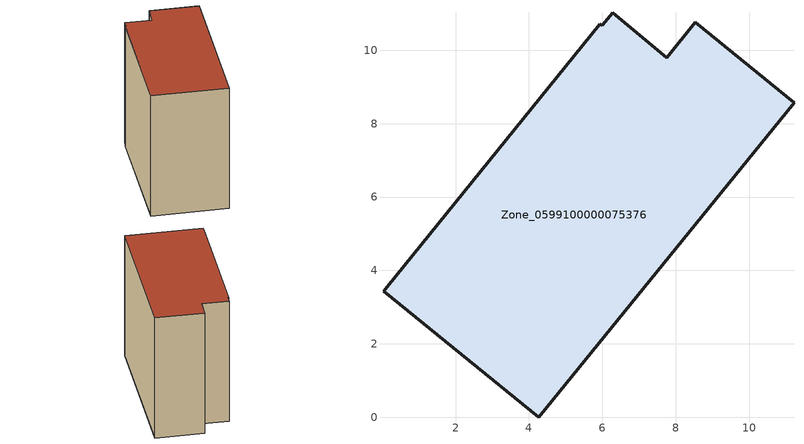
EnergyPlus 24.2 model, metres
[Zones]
Zone_0599100000075376
 floor ground (C_G): 0.14,3.56 5.93,10.71 6,10.68 6.28,11.02 7.75,9.8 8.53,10.76 11.22,8.57 4.26,0 0.04,3.43 z0
 wall outside (C_F): 11.22,8.57 8.53,10.76 7.75,9.8 6.28,11.02 6,10.68 5.93,10.71 0.14,3.56 0.04,3.43 4.26,0 11.22,8.57 z0:9.59
 roof outside (C_R): 5.93,10.71 0.14,3.56 0.04,3.43 4.26,0 11.22,8.57 8.53,10.76 7.75,9.8 6.28,11.02 6,10.68 z9.59
[BUILDING]
Pand.0599100000075376: North Axis=0; Terrain=City; Loads Convergence Tolerance Value=0.04; Temperature Convergence Tolerance Value=0.4; Solar Distribution=FullExterior; Maximum Number of Warmup Days=25; Minimum Number of Warmup Days=1
[Site:Location]
Rotterdam.The.Hague.AP_ZH_NLD Design_Conditions: Latitude=51.96; Longitude=4.45; Time Zone=1; Elevation=-4.5
[SITE:GROUNDTEMPERATURE:BUILDINGSURFACE]
18, 18, 18, 18, 18, 18, 18, 18, 18, 18, 18, 18
[MATERIAL] Thermal Absorptance=0.9; Solar Absorptance=0.7; Visible Absorptance=0.7
Name | Roughness | Thickness | Conductivity | Density | Specific Heat
G.TC.1946 | MediumSmooth | 0.15 | 1 | 540 | 1210
F.TC.1946 | Rough | 0.3 | 0.857143 | 1920 | 840
R.TC.1946 | MediumRough | 0.2 | 0.909091 | 1500 | 1000
[CONSTRUCTION]
C_G: G.TC.1946
C_F: F.TC.1946
C_R: R.TC.1946
[ZONE]
Zone_0599100000075376: Type=1; Multiplier=1; Ceiling Height=Autocalculate; Volume=Autocalculate; Floor Area=autocalculate; Part of Total Floor Area=Yes
[ZONEINFILTRATION:DESIGNFLOWRATE]
Infil_Zone_0599100000075376: Zone or ZoneList or Space or SpaceList=Zone_0599100000075376; Schedule=AlwaysOn; Design Flow Rate Calculation Method=Flow/Area; Flow Rate per Floor Area=0.003; Constant Term Coefficient=1; Temperature Term Coefficient=0; Velocity Term Coefficient=0; Velocity Squared Term Coefficient=0
[HVACTEMPLATE:ZONE:IDEALLOADSAIRSYSTEM]
Zone_0599100000075376: Maximum Heating Supply Air Temperature=50; Minimum Cooling Supply Air Temperature=13; Maximum Heating Supply Air Humidity Ratio=0.0156; Minimum Cooling Supply Air Humidity Ratio=0.0077; Heating Limit=NoLimit; Cooling Limit=NoLimit; Dehumidification Control Type=ConstantSensibleHeatRatio; Cooling Sensible Heat Ratio=0.7; Dehumidification Setpoint=60; Humidification Control Type=None; Humidification Setpoint=30; Outdoor Air Method=None; Outdoor Air Flow Rate per Person=0.00944; Outdoor Air Flow Rate per Zone Floor Area=0; Outdoor Air Flow Rate per Zone=0; Demand Controlled Ventilation Type=None; Outdoor Air Economizer Type=NoEconomizer; Heat Recovery Type=None; Sensible Heat Recovery Effectiveness=0.7; Latent Heat Recovery Effectiveness=0.65
[ZONECONTROL:THERMOSTAT]
ThermostatControl_Zone_0599100000075376: Zone or ZoneList=Zone_0599100000075376; Control Type Schedule=DualSetpointControlType; Control 1=Thermostat_Zone_0599100000075376; Temperature Difference Between Cutout And Setpoint=0
[THERMOSTATSETPOINT:DUALSETPOINT]
Thermostat_Zone_0599100000075376: Heating Setpoint Temperature Schedule=HeatingSetpoint_Zone_0599100000075376; Cooling Setpoint Temperature Schedule=CoolingSetpoint_Zone_0599100000075376
[SCHEDULE:COMPACT]
HeatingSetpoint_Zone_0599100000075376: Through: 12/31, For: AllDays, Until: 24:00, 21
CoolingSetpoint_Zone_0599100000075376: Through: 12/31, For: AllDays, Until: 24:00, 24
DualSetpointControlType: Through: 12/31, For: AllDays, Until: 24:00, 4
AlwaysOn: Through: 12/31, For: AllDays, Until: 24:00, 1
